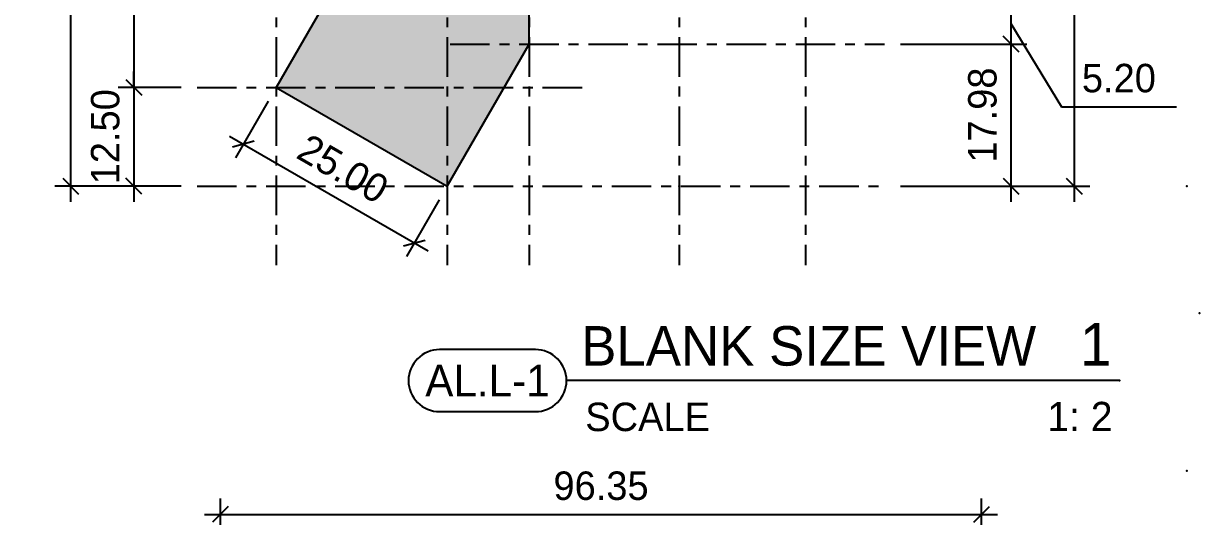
# Model space of a CAD drawing. Header units: millimetres. Extents: x -244126 to 368105, y -173968 to 259060.
# Drawn here: x 4099.7 to 4248.5, y 3093 to 3155.4 of the extents above; entities that cross this region are included whole.
import ezdxf
from ezdxf.enums import TextEntityAlignment as Align

# ---------------------------------------------------------------- set-up
doc = ezdxf.new("R2010")
doc.units = ezdxf.units.MM
doc.header["$MEASUREMENT"] = 0
for name, pattern in [('ACAD_ISO04W100', [30, 24, -3, 0, -3]), ('BORDER2', [22.225, 6.35, -3.175, 6.35, -3.175, 0, -3.175]), ('CENTER', [2, 1.25, -0.25, 0.25, -0.25]), ('TA_GL_000.00010', [0.000275, 0.0001, -2.5e-05, 2.5e-05, -2.5e-05, 0.0001]), ('TA_GL_005.00', [13.75, 5, -1.25, 1.25, -1.25, 5])]:
    doc.linetypes.add(name, pattern=pattern)
for name, color, linetype in [('000 - D I M', 6, 'Continuous'), ('000 - GRID', 8, 'CENTER'), ('000 - H A T C H', 8, 'Continuous'), ('000 - SYMBOL CON', 1, 'Continuous'), ('000 - T E X T', 4, 'Continuous')]:
    doc.layers.add(name, color=color, linetype=linetype)
doc.styles.add('Cetury Gothic', font='GOTHIC.TTF')
doc.styles.add('CORDIA', font='cordia.shx')
doc.styles.add('MtXpl_BrowalliaUPC', font='BrowalliaUPC.ttf')
doc.styles.add('TA', font='Cordia New.ttf', dxfattribs={"height": 4.5})
doc.dimstyles.new('DIM E-E', dxfattribs={"dimscale": 2, "dimtxt": 0.18, "dimasz": 0.1, "dimexe": 0.1, "dimexo": 0.1, "dimgap": 0.09, "dimtad": 1, "dimtoh": 1, "dimzin": 0, "dimdsep": 46, "dimtxsty": 'CORDIA', "dimblk": 'OBLIQUE', "dimcen": 0.1, "dimdle": 0.1, "dimclrd": 40, "dimclre": 140, "dimclrt": 3, "dimadec": 0, "dimazin": 0, "dimtfac": 1, "dimtix": 1, "dimtmove": 2, "dimatfit": 3, "dimfxl": 1, "dimtolj": 1, "dimtzin": 0, "dimarcsym": 0})

# ---------------------------------------------------------------- blocks, each defined once
blk = doc.blocks.new('*U1670')
blk.add_point((317, 261))
at = {"color": 4, "style": 'TA'}
blk.add_attdef('PAPER_SIZE', text='', height=2.5, dxfattribs=at).set_placement((568.6, 9.97), align=Align.MIDDLE_RIGHT)
blk.add_attdef('SCALE_SIZE', text='', height=2.5, dxfattribs=at).set_placement((573.51, 10.03), align=Align.MIDDLE_LEFT)
at = {"layer": '000 - T E X T', "color": 250, "style": 'TA'}
for tag, height, p in [('SUPERLINK', 2, (17.26, 415.77)), ('NAMEFILE', 2, (17.26, 411.76)), ('SC', 40, (3.36, 375.21))]:
    blk.add_attdef(tag, text='', height=height, dxfattribs=at).set_placement(p, align=Align.MIDDLE_LEFT)
at = {"layer": '000 - T E X T', "color": 4, "style": 'TA'}
for tag, height, p in [('NAME_JOB_1', 2, (523.67, 338.25)), ('NAME_JOB_2', 2, (523.67, 333.89)), ('NAME_PROJECT_1', 3, (493.81, 318.97)), ('NAME_PROJECT_2', 3, (493.81, 311.57)), ('NAME_PROJECT_3', 3, (493.81, 304.17)), ('CODE_VALUE_1', 1.9, (521.15, 289.12)), ('CODE_VALUE_2', 1.9, (521.15, 283.12)), ('PART_NAME_VALUE_1', 1.9, (521.15, 275.87)), ('PART_NAME_VALUE_2', 1.9, (521.15, 269.87)), ('PART_NAME_VALUE_3', 1.9, (521.15, 263.87)), ('MATTERIAL_VALUE_1', 3.6, (521.96, 256.9)), ('SPEC_VALUE', 3.6, (521.96, 248.68)), ('THICKNESS_VALUE', 3.6, (521.96, 240.53)), ('COATING_VALUE_1', 3.6, (521.96, 232.5)), ('COATING_VALUE_2', 3.6, (521.96, 224.47)), ('NAME_TITLE_1', 2.4, (494.51, 77.62)), ('NAME_TITLE_2', 2.4, (494.51, 70.96)), ('NAME_TITLE_3', 2.4, (494.51, 64.3)), ('DRAWING_NO1', 2.4, (494.61, 32.92)), ('DRAWING_NO2', 2.4, (494.61, 24.91))]:
    blk.add_attdef(tag, text='', height=height, dxfattribs=at).set_placement(p, align=Align.MIDDLE_LEFT)
for tag, p in [('NAME_DAFT', (553.41, 136.22)), ('NAME_CHECKED', (553.41, 122.6)), ('NAME_DESIGNER', (553.41, 109.21)), ('NAME_DESIGN_MGR', (553.41, 95.12))]:
    blk.add_attdef(tag, text='', height=3.6, dxfattribs=at).set_placement(p, align=Align.MIDDLE_CENTER)
for tag, p, height in [('REV', (553.53, 50.25), 3.75), ('NAME_REMARK', (55.29, 17.3), 4)]:
    blk.add_attdef(tag, p, '', height=height, dxfattribs=at)
at = {"layer": '000 - T E X T', "color": 4, "style": 'Cetury Gothic'}
for tag, p in [('SHEET_NO.', (561.58, 34)), ('TOTAL_SHEET_NO.', (560.97, 17.64))]:
    blk.add_attdef(tag, text='', height=3.6, dxfattribs=at).set_placement(p, align=Align.CENTER)
blk = doc.blocks.new('_Oblique')
at = {"color": 0, "linetype": 'ByBlock', "lineweight": -2}
blk.add_line((-0.5, -0.5), (0.5, 0.5), dxfattribs=at)
blk = doc.blocks.new('*D2798')
at = {"layer": '000 - D I M', "color": 140, "linetype": 'ACAD_ISO04W100', "lineweight": -2, "transparency": 16777216}
for p, q in [((4124.58, 3071.31), (4124.58, 3095.31)), ((4220.94, 3071.31), (4220.94, 3095.31))]:
    blk.add_line(p, q, dxfattribs=at)
at = {"layer": '000 - D I M', "color": 40, "lineweight": -2, "transparency": 16777216}
blk.add_line((4122.58, 3093.31), (4222.94, 3093.31), dxfattribs=at)
at = {"layer": 'Defpoints', "color": 0, "transparency": 16777216}
for p in [(4220.94, 3093.31), (4124.58, 3069.31), (4220.94, 3069.31)]:
    blk.add_point(p, dxfattribs=at)
at = {"layer": '000 - D I M', "color": 40, "lineweight": -2, "transparency": 16777216, "xscale": 2, "yscale": 2, "zscale": 2, "rotation": 180}
blk.add_blockref('_Oblique', (4124.58, 3093.31), dxfattribs=at)
at = {"layer": '000 - D I M', "color": 40, "lineweight": -2, "transparency": 16777216, "xscale": 2, "yscale": 2, "zscale": 2}
blk.add_blockref('_Oblique', (4220.94, 3093.31), dxfattribs=at)
at = {"layer": '000 - D I M', "color": 3, "transparency": 16777216, "insert": (4172.76, 3096.91), "char_height": 3.6, "attachment_point": 5, "style": 'CORDIA'}
blk.add_mtext('\\A1;96.35', dxfattribs=at)
blk = doc.blocks.new('*U109')
at = {"color": 3}
blk.add_point((0, -96.35), dxfattribs=at)
at = {"layer": '000 - GRID', "color": 0, "linetype": 'ByBlock'}
blk.add_line((0, 10), (0, -106.35), dxfattribs=at)
at = {"layer": '000 - GRID', "color": 0}
blk.add_point((0, 0), dxfattribs=at)
at = {"style": 'TA', "flags": 1}
blk.add_attdef('LOCATION', (6, 6), '', height=4.5, dxfattribs=at)
blk = doc.blocks.new('*U157')
at = {"color": 3}
blk.add_point((0, -28.87), dxfattribs=at)
at = {"layer": '000 - GRID', "color": 0, "linetype": 'ByBlock'}
blk.add_line((0, 10), (0, -38.87), dxfattribs=at)
at = {"layer": '000 - GRID', "color": 0}
blk.add_point((0, 0), dxfattribs=at)
at = {"style": 'TA', "flags": 1}
blk.add_attdef('LOCATION', (6, 6), '', height=4.5, dxfattribs=at)
blk = doc.blocks.new('*U152')
at = {"color": 3}
blk.add_point((0, -67.03), dxfattribs=at)
at = {"layer": '000 - GRID', "color": 0, "linetype": 'ByBlock'}
blk.add_line((0, 10), (0, -77.03), dxfattribs=at)
at = {"layer": '000 - GRID', "color": 0}
blk.add_point((0, 0), dxfattribs=at)
at = {"style": 'TA', "flags": 1}
blk.add_attdef('LOCATION', (6, 6), '', height=4.5, dxfattribs=at)
blk = doc.blocks.new('*D2763')
at = {"layer": '000 - D I M', "color": 40, "lineweight": -2, "transparency": 16777216}
blk.add_line((4113.62, 3185), (4113.62, 3145.33), dxfattribs=at)
at = {"layer": '000 - D I M', "color": 140, "linetype": 'ACAD_ISO04W100', "lineweight": -2, "transparency": 16777216}
for p, q in [((4119.62, 3183), (4111.62, 3183)), ((4119.62, 3147.33), (4111.62, 3147.33))]:
    blk.add_line(p, q, dxfattribs=at)
at = {"layer": 'Defpoints', "color": 0, "transparency": 16777216}
for p in [(4121.62, 3183), (4113.62, 3147.33), (4121.62, 3147.33)]:
    blk.add_point(p, dxfattribs=at)
at = {"layer": '000 - D I M', "color": 40, "lineweight": -2, "transparency": 16777216, "xscale": 2, "yscale": 2, "zscale": 2}
for p, rotation in [((4113.62, 3183), 90), ((4113.62, 3147.33), 270)]:
    blk.add_blockref('_Oblique', p, dxfattribs=dict(at, rotation=rotation))
at = {"layer": '000 - D I M', "color": 3, "transparency": 16777216, "insert": (4110.02, 3165.17), "char_height": 3.6, "attachment_point": 5, "rotation": 90, "style": 'CORDIA'}
blk.add_mtext('\\A1;35.68', dxfattribs=at)
blk = doc.blocks.new('*D2764')
at = {"layer": '000 - D I M', "color": 40, "lineweight": -2, "transparency": 16777216}
for p, q in [((4113.62, 3147.33), (4113.62, 3149.33)), ((4113.62, 3147.33), (4113.62, 3134.83)), ((4113.62, 3134.83), (4113.62, 3132.83))]:
    blk.add_line(p, q, dxfattribs=at)
at = {"layer": '000 - D I M', "color": 140, "linetype": 'ACAD_ISO04W100', "lineweight": -2, "transparency": 16777216}
for p, q in [((4119.62, 3147.33), (4111.62, 3147.33)), ((4119.62, 3134.83), (4111.62, 3134.83))]:
    blk.add_line(p, q, dxfattribs=at)
at = {"layer": 'Defpoints', "color": 0, "transparency": 16777216}
for p in [(4121.62, 3147.33), (4113.62, 3134.83), (4121.62, 3134.83)]:
    blk.add_point(p, dxfattribs=at)
at = {"layer": '000 - D I M', "color": 40, "lineweight": -2, "transparency": 16777216, "xscale": 2, "yscale": 2, "zscale": 2}
for p, rotation in [((4113.62, 3147.33), 270), ((4113.62, 3134.83), 90)]:
    blk.add_blockref('_Oblique', p, dxfattribs=dict(at, rotation=rotation))
at = {"layer": '000 - D I M', "color": 3, "transparency": 16777216, "insert": (4110.02, 3141.08), "char_height": 3.6, "attachment_point": 5, "rotation": 90, "style": 'CORDIA'}
blk.add_mtext('\\A1;12.50', dxfattribs=at)
blk = doc.blocks.new('*D2765')
at = {"layer": '000 - D I M', "color": 40, "lineweight": -2, "transparency": 16777216}
blk.add_line((4105.62, 3233.18), (4105.62, 3132.83), dxfattribs=at)
at = {"layer": '000 - D I M', "color": 140, "linetype": 'ACAD_ISO04W100', "lineweight": -2, "transparency": 16777216}
for p, q in [((4119.62, 3231.18), (4103.62, 3231.18)), ((4119.62, 3134.83), (4103.62, 3134.83))]:
    blk.add_line(p, q, dxfattribs=at)
at = {"layer": 'Defpoints', "color": 0, "transparency": 16777216}
for p in [(4121.62, 3231.18), (4105.62, 3134.83), (4121.62, 3134.83)]:
    blk.add_point(p, dxfattribs=at)
at = {"layer": '000 - D I M', "color": 40, "lineweight": -2, "transparency": 16777216, "xscale": 2, "yscale": 2, "zscale": 2}
for p, rotation in [((4105.62, 3231.18), 90), ((4105.62, 3134.83), 270)]:
    blk.add_blockref('_Oblique', p, dxfattribs=dict(at, rotation=rotation))
at = {"layer": '000 - D I M', "color": 3, "transparency": 16777216, "insert": (4102.02, 3183), "char_height": 3.6, "attachment_point": 5, "rotation": 90, "style": 'CORDIA'}
blk.add_mtext('\\A1;96.35', dxfattribs=at)
blk = doc.blocks.new('*D2773')
at = {"layer": '000 - D I M', "color": 40, "lineweight": -2, "transparency": 16777216}
for p, q in [((4224.65, 3160), (4224.65, 3150.81)), ((4224.65, 3155.41), (4231.03, 3144.88)), ((4231.03, 3144.88), (4245.6, 3144.88))]:
    blk.add_line(p, q, dxfattribs=at)
at = {"layer": '000 - D I M', "color": 140, "linetype": 'ACAD_ISO04W100', "lineweight": -2, "transparency": 16777216}
for p, q in [((4210.65, 3158), (4226.65, 3158)), ((4210.65, 3152.81), (4226.65, 3152.81))]:
    blk.add_line(p, q, dxfattribs=at)
at = {"layer": 'Defpoints', "color": 0, "transparency": 16777216}
for p in [(4208.65, 3158), (4208.65, 3152.81), (4224.65, 3152.81)]:
    blk.add_point(p, dxfattribs=at)
at = {"layer": '000 - D I M', "color": 40, "lineweight": -2, "transparency": 16777216, "xscale": 2, "yscale": 2, "zscale": 2}
for p, rotation in [((4224.65, 3158), 90), ((4224.65, 3152.81), 270)]:
    blk.add_blockref('_Oblique', p, dxfattribs=dict(at, rotation=rotation))
at = {"layer": '000 - D I M', "color": 3, "transparency": 16777216, "insert": (4238.31, 3148.48), "char_height": 3.6, "attachment_point": 5, "style": 'CORDIA'}
blk.add_mtext('\\A1;5.20', dxfattribs=at)
blk = doc.blocks.new('*D2774')
at = {"layer": '000 - D I M', "color": 40, "lineweight": -2, "transparency": 16777216}
blk.add_line((4224.65, 3154.81), (4224.65, 3132.83), dxfattribs=at)
at = {"layer": '000 - D I M', "color": 140, "linetype": 'ACAD_ISO04W100', "lineweight": -2, "transparency": 16777216}
for p, q in [((4210.65, 3152.81), (4226.65, 3152.81)), ((4210.65, 3134.83), (4226.65, 3134.83))]:
    blk.add_line(p, q, dxfattribs=at)
at = {"layer": 'Defpoints', "color": 0, "transparency": 16777216}
for p in [(4208.65, 3152.81), (4208.65, 3134.83), (4224.65, 3134.83)]:
    blk.add_point(p, dxfattribs=at)
at = {"layer": '000 - D I M', "color": 40, "lineweight": -2, "transparency": 16777216, "xscale": 2, "yscale": 2, "zscale": 2}
for p, rotation in [((4224.65, 3152.81), 90), ((4224.65, 3134.83), 270)]:
    blk.add_blockref('_Oblique', p, dxfattribs=dict(at, rotation=rotation))
at = {"layer": '000 - D I M', "color": 3, "transparency": 16777216, "insert": (4221.05, 3143.82), "char_height": 3.6, "attachment_point": 5, "rotation": 90, "style": 'CORDIA'}
blk.add_mtext('\\A1;17.98', dxfattribs=at)
blk = doc.blocks.new('*D2775')
at = {"layer": '000 - D I M', "color": 40, "lineweight": -2, "transparency": 16777216}
blk.add_line((4232.65, 3233.18), (4232.65, 3132.83), dxfattribs=at)
at = {"layer": '000 - D I M', "color": 140, "linetype": 'ACAD_ISO04W100', "lineweight": -2, "transparency": 16777216}
for p, q in [((4210.65, 3231.18), (4234.65, 3231.18)), ((4210.65, 3134.83), (4234.65, 3134.83))]:
    blk.add_line(p, q, dxfattribs=at)
at = {"layer": 'Defpoints', "color": 0, "transparency": 16777216}
for p in [(4208.65, 3231.18), (4208.65, 3134.83), (4232.65, 3134.83)]:
    blk.add_point(p, dxfattribs=at)
at = {"layer": '000 - D I M', "color": 40, "lineweight": -2, "transparency": 16777216, "xscale": 2, "yscale": 2, "zscale": 2}
for p, rotation in [((4232.65, 3231.18), 90), ((4232.65, 3134.83), 270)]:
    blk.add_blockref('_Oblique', p, dxfattribs=dict(at, rotation=rotation))
at = {"layer": '000 - D I M', "color": 3, "transparency": 16777216, "insert": (4229.05, 3183), "char_height": 3.6, "attachment_point": 5, "rotation": 90, "style": 'CORDIA'}
blk.add_mtext('\\A1;96.35', dxfattribs=at)
blk = doc.blocks.new('*U116')
at = {"color": 3}
blk.add_point((0, -35), dxfattribs=at)
at = {"layer": '000 - GRID', "color": 0, "linetype": 'ByBlock'}
blk.add_line((0, 10), (0, -45), dxfattribs=at)
at = {"layer": '000 - GRID', "color": 0}
blk.add_point((0, 0), dxfattribs=at)
at = {"style": 'TA', "flags": 1}
blk.add_attdef('LOCATION', (6, 6), '', height=4.5, dxfattribs=at)
blk = doc.blocks.new('*D2759')
at = {"layer": '000 - D I M', "color": 40, "lineweight": -2, "transparency": 16777216}
blk.add_arc((4152.22, 3183), 29.95, 180, 240, dxfattribs=at)
at = {"layer": 'Defpoints', "color": 0, "transparency": 16777216}
for p in [(4121.62, 3183), (4152.22, 3183), (4208.65, 3183), (4124.07, 3172.76), (4131.62, 3147.33)]:
    blk.add_point(p, dxfattribs=at)
at = {"layer": '000 - D I M', "color": 40, "lineweight": -2, "transparency": 16777216, "xscale": 2, "yscale": 2, "zscale": 2}
for p, rotation in [((4122.27, 3183), 90.00000000000031), ((4137.24, 3157.06), 330.0000000000085)]:
    blk.add_blockref('_Oblique', p, dxfattribs=dict(at, rotation=rotation))
at = {"layer": '000 - D I M', "color": 3, "transparency": 16777216, "insert": (4129.4, 3169.83), "char_height": 3.6, "attachment_point": 5, "rotation": 300, "style": 'CORDIA'}
blk.add_mtext('\\A1;60.00°', dxfattribs=at)
blk = doc.blocks.new('*D160')
at = {"layer": '000 - D I M', "color": 140, "linetype": 'ACAD_ISO04W100', "lineweight": -2, "transparency": 16777216}
for p, q in [((4130.62, 3145.6), (4126.48, 3138.42)), ((4152.27, 3133.1), (4148.13, 3125.92))]:
    blk.add_line(p, q, dxfattribs=at)
at = {"layer": '000 - D I M', "color": 40, "lineweight": -2, "transparency": 16777216}
blk.add_line((4125.75, 3141.15), (4150.86, 3126.65), dxfattribs=at)
at = {"layer": 'Defpoints', "color": 0, "transparency": 16777216}
for p in [(4131.62, 3147.33), (4153.27, 3134.83), (4149.13, 3127.65)]:
    blk.add_point(p, dxfattribs=at)
at = {"layer": '000 - D I M', "color": 40, "lineweight": -2, "transparency": 16777216, "xscale": 2, "yscale": 2, "zscale": 2}
for p, rotation in [((4127.48, 3140.15), 150), ((4149.13, 3127.65), 329.9999999999999)]:
    blk.add_blockref('_Oblique', p, dxfattribs=dict(at, rotation=rotation))
at = {"layer": '000 - D I M', "color": 3, "transparency": 16777216, "insert": (4140.1, 3137.02), "char_height": 3.6, "attachment_point": 5, "rotation": 330, "style": 'CORDIA'}
blk.add_mtext('\\A1;25.00', dxfattribs=at)
blk = doc.blocks.new('*U858')
at = {"color": 4}
blk.add_line((-4.258, 5.701), (-39.258, 5.701), dxfattribs=at)
at = {"linetype": 'TA_GL_000.00010'}
blk.add_point((0, 18), dxfattribs=at)
for p in [(-4.258, 5.701), (0, 0)]:
    blk.add_point(p)
at = {"layer": '000 - SYMBOL CON', "color": 0, "linetype": 'ByBlock'}
blk.add_lwpolyline([(-47.299, 7.66, 0.414214), (-49.258, 5.701, 0.414214), (-47.299, 3.741), (-41.218, 3.741, 0.414214), (-39.258, 5.701, 0.414214), (-41.218, 7.66)], format="xyb", close=True, dxfattribs=at)
at = {"color": 4, "linetype": 'BORDER2', "style": 'Cetury Gothic'}
blk.add_text('SCALE', height=1.8, dxfattribs=at).set_placement((-38.07, 2.508))
at = {"color": 0, "style": 'TA'}
for tag, p in [('HEADING2', (-38.329, 10.65)), ('HEADING', (-38.329, 6.65))]:
    blk.add_attdef(tag, p, '', height=2.5, dxfattribs=at)
for tag, height, p in [('LO', 2.7, (-4.758, 6.65)), ('SC', 1.85, (-4.7, 2.508))]:
    blk.add_attdef(tag, text='', height=height, dxfattribs=at).set_placement(p, align=Align.RIGHT)
at = {"layer": '000 - T E X T', "color": 0, "style": 'MtXpl_BrowalliaUPC'}
blk.add_attdef('NO.CODE', text='', height=2, dxfattribs=at).set_placement((-44.258, 5.701), align=Align.MIDDLE_CENTER)

msp = doc.modelspace()

# ---------------------------------------------------------------- hatches: boundary and pattern name
at = {"layer": '000 - H A T C H'}
h = msp.add_hatch(dxfattribs=at)
h.set_pattern_fill('DOTS', color=8, scale=10)
h.set_pattern_definition([(0, (-1e-11, -149.5273), (0.3125, 0.625), [0, -0.625])])
h.paths.add_polyline_path([(4198.65377, 3208.00379), (4163.65377, 3208.00379), (4163.65377, 3213.19994), (4153.27294, 3231.18006), (4131.62231, 3218.68006), (4152.22001, 3183.00379), (4131.62231, 3147.32751), (4153.27294, 3134.82751), (4163.65377, 3152.80763), (4163.65377, 3158.00379), (4198.65377, 3158.00379)])
h.paths.add_polyline_path([(4186.65377, 3195.50379, -1), (4178.65377, 3195.50379, -1)], flags=16)
h.paths.add_polyline_path([(4186.65377, 3170.50379, -1), (4178.65377, 3170.50379, -1)], flags=16)

# ---------------------------------------------------------------- linework, layer by layer
at = {"color": 2}
msp.add_lwpolyline([(4163.65377, 3158.00379), (4198.65377, 3158.00379), (4198.65377, 3208.00379), (4163.65377, 3208.00379), (4163.65377, 3213.19994), (4153.27294, 3231.18006), (4131.62231, 3218.68006), (4152.22001, 3183.00379), (4131.62231, 3147.32751), (4153.27294, 3134.82751), (4163.65377, 3152.80763)], close=True, dxfattribs=at)

# ---------------------------------------------------------------- block references
msp.add_blockref('*U1670', (3931.51166, 2857.78308))
at = {"layer": '000 - GRID', "linetype": 'TA_GL_005.00'}
for p in [(4131.62231, 3231.18006), (4153.27294, 3231.18006), (4163.65377, 3231.18006), (4182.65377, 3231.18006), (4198.65377, 3231.18006)]:
    msp.add_blockref('*U109', p, dxfattribs=at)
at = {"layer": '000 - GRID', "linetype": 'TA_GL_005.00', "rotation": 90}
for name, p in [('*U116', (4163.65377, 3152.80763)), ('*U157', (4131.62231, 3147.32751)), ('*U152', (4131.62231, 3134.82751))]:
    msp.add_blockref(name, p, dxfattribs=at)
at = {"layer": '000 - T E X T', "xscale": 2, "yscale": 2, "zscale": 2}
msp.add_blockref('*U858', (4246.90597, 3098.82751), dxfattribs=at).add_auto_attribs({'NO.CODE': 'AL.L-1', 'HEADING': 'BLANK SIZE VIEW', 'LO': '1', 'SC': '1: 2'})

# ---------------------------------------------------------------- dimensions: what is measured, and where the dimension line sits
at = {"layer": '000 - D I M'}
for base, p1, p2, picture, middle in [((4105.62231, 3134.82751), (4121.62231, 3231.18006), (4121.62231, 3134.82751), '*D2765', (4102.02231, 3183.00379)), ((4232.65377, 3134.82751), (4208.65377, 3231.18006), (4208.65377, 3134.82751), '*D2775', (4229.05377, 3183.00379)), ((4113.62231, 3147.32751), (4121.62231, 3183.00379), (4121.62231, 3147.32751), '*D2763', (4110.02231, 3165.16565)), ((4224.65377, 3134.82751), (4208.65377, 3152.80763), (4208.65377, 3134.82751), '*D2774', (4221.05377, 3143.81757)), ((4113.62231, 3134.82751), (4121.62231, 3147.32751), (4121.62231, 3134.82751), '*D2764', (4110.02231, 3141.07751))]:
    dim = msp.add_linear_dim(base=base, p1=p1, p2=p2, angle=90, dimstyle='DIM E-E', override={"dimscale": 20}, dxfattribs=at)
    dim.commit()
    dim.dimension.update_dxf_attribs({"geometry": picture, "text_midpoint": middle})
dim = msp.add_angular_dim_2l(base=(4124.07331, 3172.75922), line1=((4121.62231, 3183.00379), (4208.65377, 3183.00379)), line2=((4131.62231, 3147.32751), (4152.22001, 3183.00379)), dimstyle='DIM E-E', override={"dimscale": 20, "dimadec": 2}, dxfattribs=at)
dim.commit()
dim.dimension.update_dxf_attribs({"geometry": '*D2759', "text_midpoint": (4129.39756, 3169.82724)})
dim = msp.add_linear_dim(base=(4224.65377, 3152.80763), p1=(4208.65377, 3158.00379), p2=(4208.65377, 3152.80763), angle=90, dimstyle='DIM E-E', override={"dimscale": 20, "dimtmove": 1}, dxfattribs=at)
dim.commit()
dim.dimension.update_dxf_attribs({"geometry": '*D2773', "text_midpoint": (4232.82711, 3144.87754), "dimtype": 160})
dim = msp.add_aligned_dim(p1=(4131.62231, 3147.32751), p2=(4153.27294, 3134.82751), distance=-8.28944, dimstyle='DIM E-E', override={"dimscale": 20}, dxfattribs=at)
dim.commit()
dim.dimension.update_dxf_attribs({"geometry": '*D160', "text_midpoint": (4140.1029, 3137.01633)})
dim = msp.add_linear_dim(base=(4220.93743, 3093.31301), p1=(4124.58488, 3069.31301), p2=(4220.93743, 3069.31301), dimstyle='DIM E-E', override={"dimscale": 20}, dxfattribs=at)
dim.commit()
dim.dimension.update_dxf_attribs({"geometry": '*D2798', "text_midpoint": (4172.76116, 3096.91301)})

doc.saveas('drawing.dxf')
